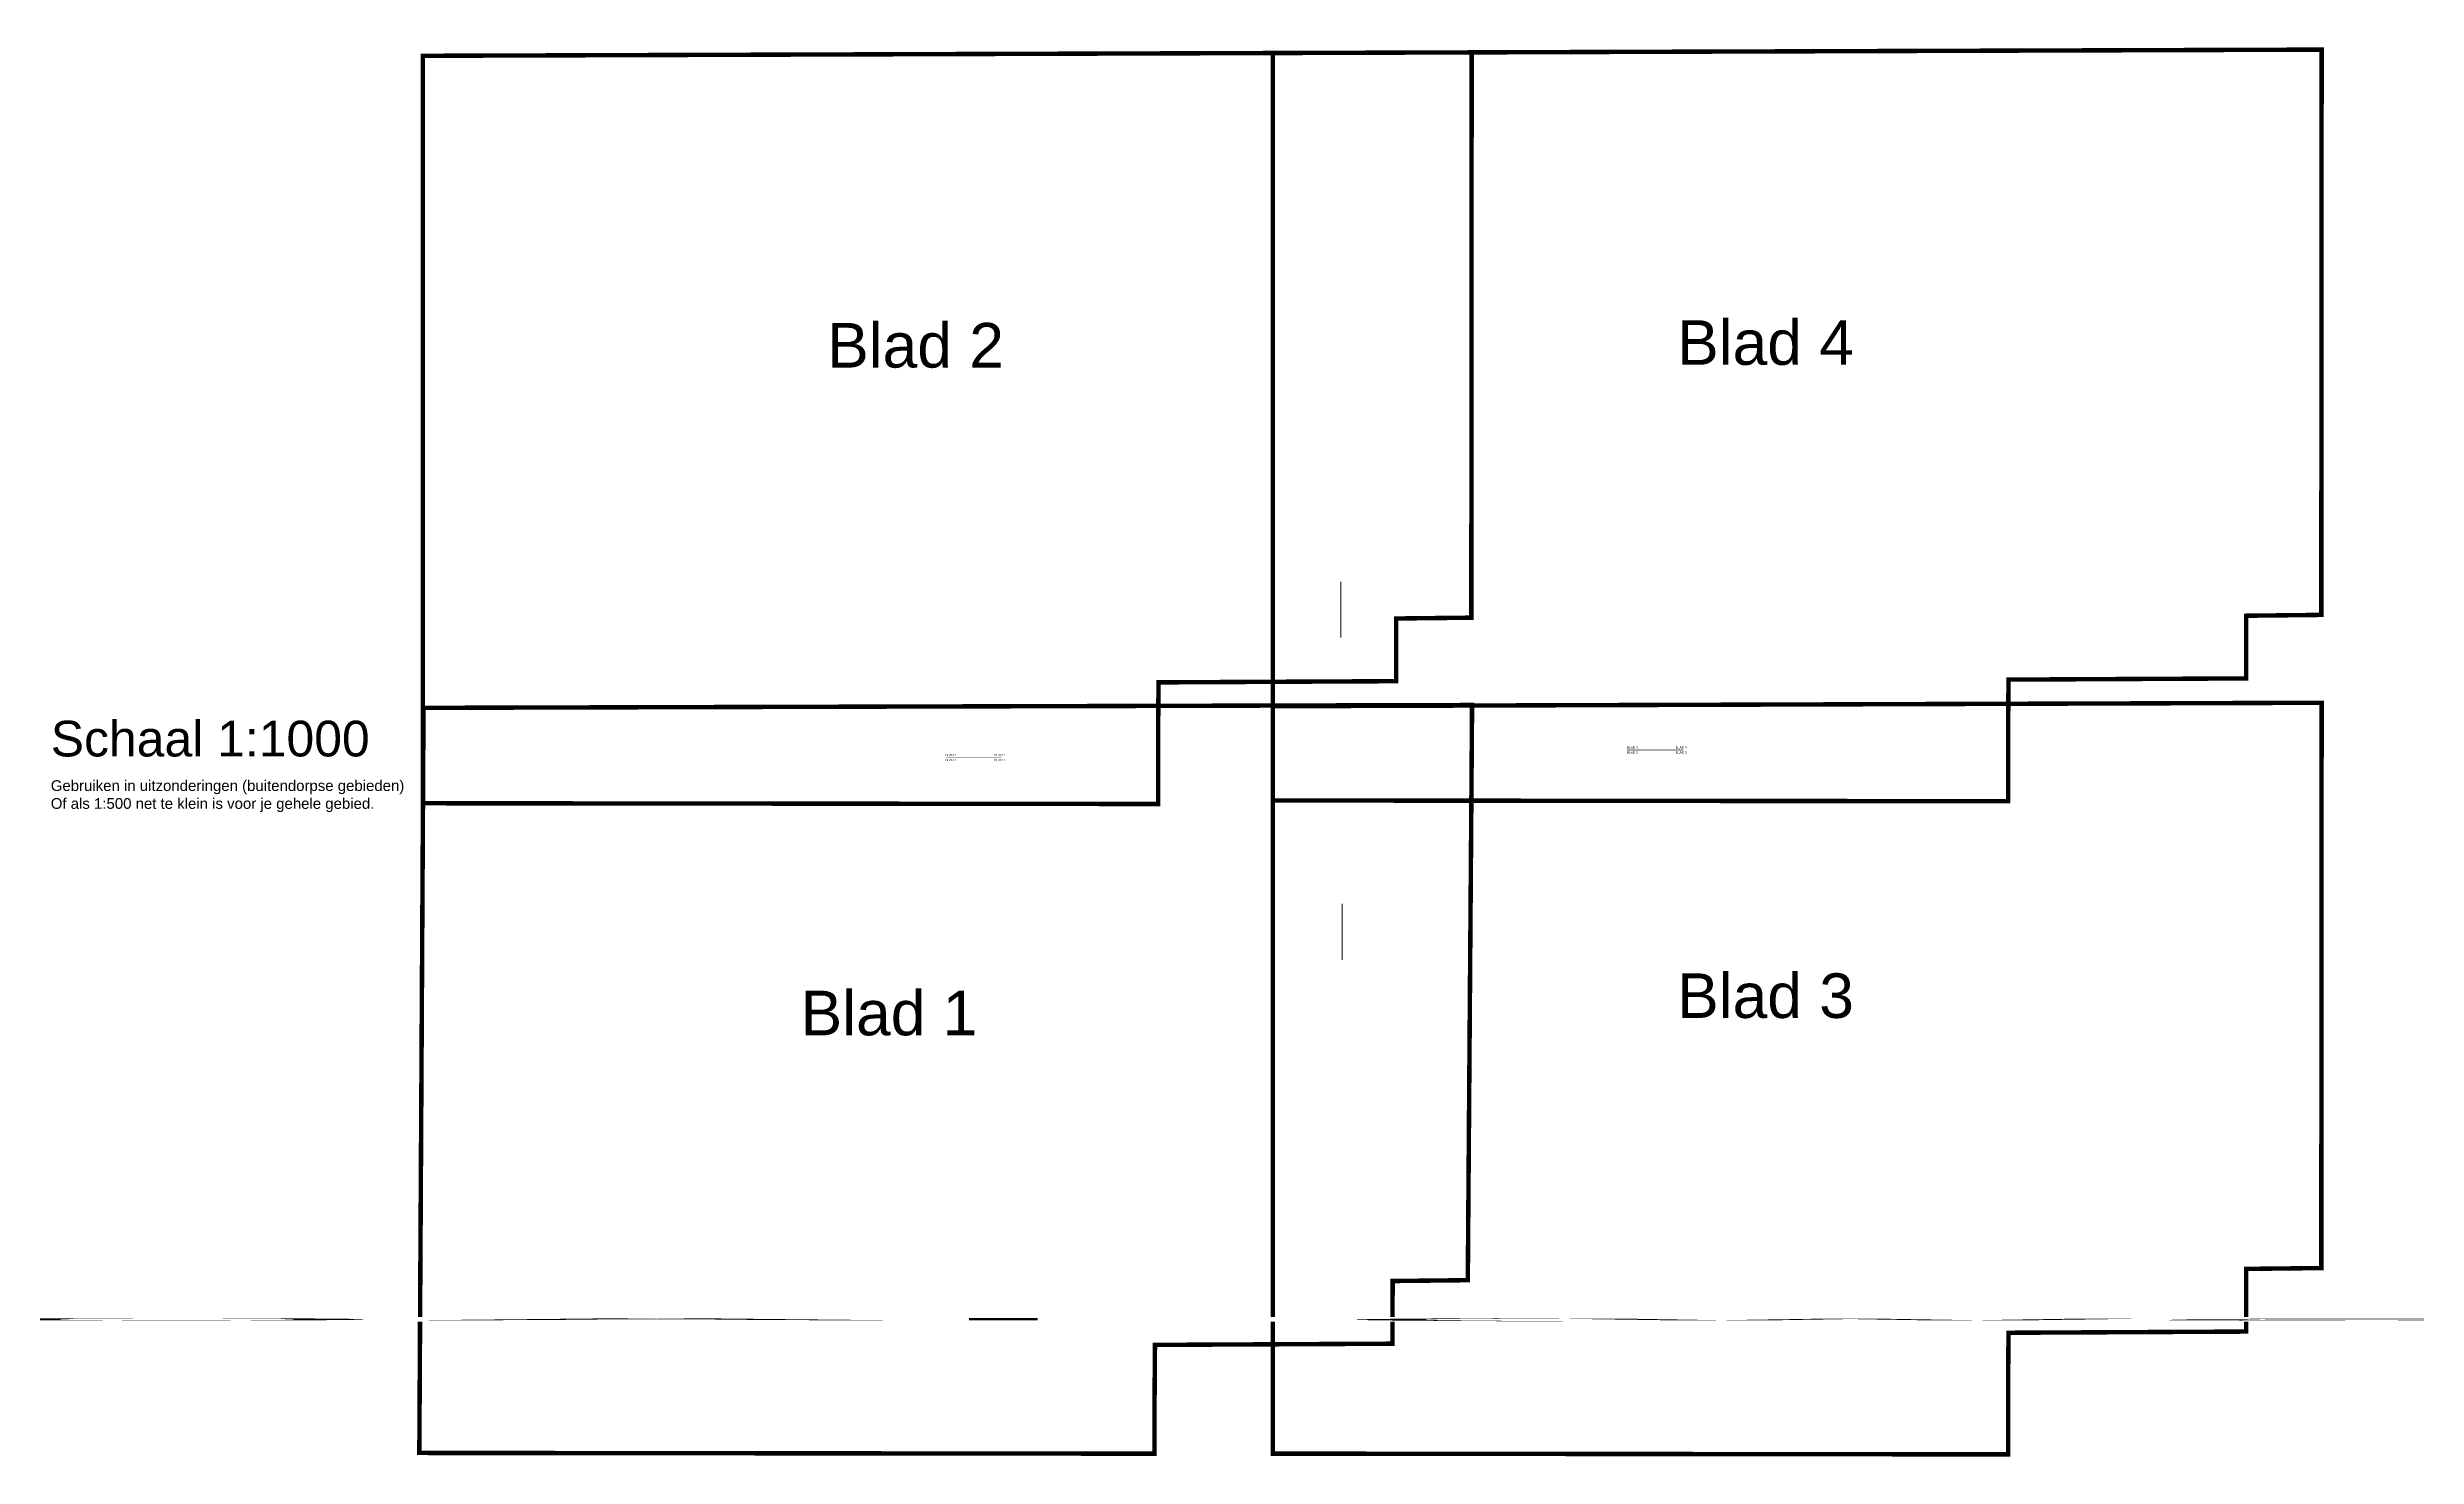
# Model space of a CAD drawing. Header units: metres. Extents: x 342 to 10732, y 11 to 2199.
# Drawn here: x 3720 to 6374, y 45 to 1624 of the extents above; entities that cross this region are included whole.
import ezdxf
from ezdxf.enums import TextEntityAlignment as Align

# ---------------------------------------------------------------- set-up
doc = ezdxf.new("R2018")
doc.units = ezdxf.units.M
doc.linetypes.add('DASHED', pattern=[0.75, 0.5, -0.25])
for name, color, linetype, lineweight in [('01-Blad 1', 1, 'Continuous', 0), ('01-Blad 2', 1, 'Continuous', 0), ('01-Blad 3', 1, 'Continuous', 0), ('01-Blad 4', 1, 'Continuous', 0), ('01-Bladverdeling', 6, 'Continuous', 0), ('01-Overgangsbladen', 250, 'Continuous', 0), ('01-Overgangsteksten', 250, 'Continuous', 0), ('Aansluiting LS K01', 120, 'DASHED', 0)]:
    doc.layers.add(name, color=color, linetype=linetype, lineweight=lineweight)
doc.styles.get("Standard").update_dxf_attribs({"font": 'arial.ttf'})
doc.styles.add('TM-0.5', font='', dxfattribs={"height": 0.5})
doc.styles.add('TM-1.0', font='', dxfattribs={"height": 1})
doc.styles.get('TM-0.5').set_extended_font_data('Arial Nova Light')
doc.styles.get('TM-1.0').set_extended_font_data('Arial Nova Light')

# ---------------------------------------------------------------- blocks, each defined once
blk = doc.blocks.new('NIEUWE MOF')
at = {"lineweight": 30, "flags": 104}
blk.add_attdef('MOF_TEKST', text='', height=0.45, dxfattribs=at).set_placement((1, 1), align=Align.TOP_LEFT)

msp = doc.modelspace()

# ---------------------------------------------------------------- linework, layer by layer
at = {"layer": '01-Blad 1', "const_width": 5}
msp.add_lwpolyline([(4140.93594, 883.92809), (4136.25333, 49.19559), (4959.871, 48.35418), (4959.871, 109.31043), (4960.32151, 170.22967), (5226.48246, 171.56805), (5226.52164, 241.78885), (5310.75594, 242.72668), (5315.53317, 887.07555), (4140.93594, 883.92809)], dxfattribs=at)
at = {"layer": '01-Blad 2', "const_width": 5}
msp.add_lwpolyline([(4140.22218, 1614.42734), (4140.22264, 777.04731), (4963.84031, 776.2059), (4963.84031, 851.54342), (4964.29082, 912.46266), (5230.45177, 913.80104), (5230.49094, 984.02184), (5314.72524, 984.95967), (5315.05847, 1618.25207), (4140.22218, 1614.42734)], dxfattribs=at)
at = {"layer": '01-Blad 3', "const_width": 5}
msp.add_lwpolyline([(5092.3701, 885.7804), (5092.37055, 48.40038), (5915.98823, 47.55896), (5915.98823, 122.89648), (5916.43874, 183.81573), (6182.59969, 185.15411), (6182.63886, 255.37491), (6266.87316, 256.31274), (6267.20639, 889.60514), (5092.3701, 885.7804)], dxfattribs=at)
at = {"layer": '01-Blad 4', "const_width": 5}
msp.add_lwpolyline([(5092.37015, 1617.5271), (5092.37061, 780.14707), (5915.98829, 779.30566), (5915.98829, 854.64318), (5916.43879, 915.56242), (6182.59974, 916.9008), (6182.63892, 987.1216), (6266.87322, 988.05943), (6267.20645, 1621.35183), (5092.37015, 1617.5271)], dxfattribs=at)
at = {"layer": '01-Bladverdeling', "color": 6}
for points in [[(5168.41063, 962.63482), (5168.41063, 1025.13482)], [(4788.40907, 828.40388), (4725.90907, 828.40388)], [(5551.8381, 836.84265), (5489.3381, 836.84265)], [(5170.12614, 601.74211), (5170.12614, 664.24211)]]:
    msp.add_lwpolyline(points, dxfattribs=at)
at = {"layer": '01-Overgangsbladen', "color": 7, "const_width": 5}
for points in [[(4140.22218, 1614.42734), (4140.22264, 777.04731), (4963.84031, 776.2059), (4963.84031, 851.54342), (4964.29082, 912.46266), (5230.45177, 913.80104), (5230.49094, 984.02184), (5314.72524, 984.95967), (5315.05847, 1618.25207), (4140.22218, 1614.42734)], [(5092.37015, 1617.5271), (5092.37061, 780.14707), (5915.98829, 779.30566), (5915.98829, 854.64318), (5916.43879, 915.56242), (6182.59974, 916.9008), (6182.63892, 987.1216), (6266.87322, 988.05943), (6267.20645, 1621.35183), (5092.37015, 1617.5271)], [(4140.93594, 883.92809), (4136.25333, 49.19559), (4959.871, 48.35418), (4959.871, 109.31043), (4960.32151, 170.22967), (5226.48246, 171.56805), (5226.52164, 241.78885), (5310.75594, 242.72668), (5315.53317, 887.07555), (4140.93594, 883.92809)], [(5092.3701, 885.7804), (5092.37055, 48.40038), (5915.98823, 47.55896), (5915.98823, 122.89648), (5916.43874, 183.81573), (6182.59969, 185.15411), (6182.63886, 255.37491), (6266.87316, 256.31274), (6267.20639, 889.60514), (5092.3701, 885.7804)]]:
    msp.add_lwpolyline(points, dxfattribs=at)

# ---------------------------------------------------------------- block references
at = {"layer": 'Aansluiting LS K01'}
ref = msp.add_blockref('NIEUWE MOF', (1089.31181, 200.0576), dxfattribs=dict(at, xscale=0.01907929692492871, yscale=7.280497433725941e-05, zscale=0.01907929692492871))
lines = msp.add_mtext('\\W262.0603;EM 150Al (was ????-??)', dxfattribs={"layer": '0', "insert": (1089.33426, 200.05766), "char_height": 2.5, "attachment_point": 1, "bg_fill": 3, "box_fill_scale": 1.5, "bg_fill_color": 256, "bg_fill_transparency": 0})
ref.add_attrib('MOF_TEKST', '', (1089.33426, 200.05766), dxfattribs={"flags": 104}).embed_mtext(lines)

# ---------------------------------------------------------------- texts
at = {"insert": (3723.40946, 869.47263), "char_height": 40, "attachment_point": 1, "style": 'TM-1.0'}
msp.add_mtext_dynamic_manual_height_columns('Schaal 1:1000\\P{\\H0.3x;Gebruiken in uitzonderingen (buitendorpse gebieden)\\POf als 1:500 net te klein is voor je gehele gebied.}', width=409.9461679, gutter_width=23.74305, heights=[0], dxfattribs=at)

# ---------------------------------------------------------------- next in the draw order: texts
at = {"layer": '01-Bladverdeling', "color": 6, "char_height": 2.5, "attachment_point": 1, "style": 'TM-0.5', "bg_fill": 3, "box_fill_scale": 1.5, "bg_fill_color": 256, "bg_fill_transparency": 0}
for s, insert in [('BLAD 2                                            BLAD 2', (4725.64939, 832.32977)), ('BLAD 4                                            BLAD 4', (5489.07841, 840.76853))]:
    msp.add_mtext_dynamic_manual_height_columns(s, width=63.5481751, gutter_width=1.25, heights=[2.35535], dxfattribs=dict(at, insert=insert))
at = {"layer": '01-Overgangsteksten', "color": 7, "char_height": 50, "attachment_point": 1, "style": 'TM-0.5', "bg_fill": 3, "box_fill_scale": 1.5, "bg_fill_color": 256, "bg_fill_transparency": 0}
for s, insert in [('Blad 2', (4593.11362, 1315.1249)), ('Blad 4', (5545.2616, 1318.22466)), ('Blad 3', (5545.26154, 586.47796)), ('Blad 1', (4563.40129, 567.06825))]:
    msp.add_mtext_dynamic_manual_height_columns(s, width=189.0635906, gutter_width=2.5, heights=[66.73824], dxfattribs=dict(at, insert=insert))

# ---------------------------------------------------------------- next in the draw order: texts
at = {"layer": '01-Bladverdeling', "color": 6, "char_height": 2.5, "attachment_point": 1, "style": 'TM-0.5', "bg_fill": 3, "box_fill_scale": 1.5, "bg_fill_color": 256, "bg_fill_transparency": 0}
for s, insert in [('BLAD 1                                            BLAD 1', (4725.64939, 826.73901)), ('BLAD 3                                            BLAD 3', (5489.07841, 835.17778))]:
    msp.add_mtext_dynamic_manual_height_columns(s, width=64.1340628, gutter_width=1.25, heights=[2.5], dxfattribs=dict(at, insert=insert))

doc.saveas('drawing.dxf')
